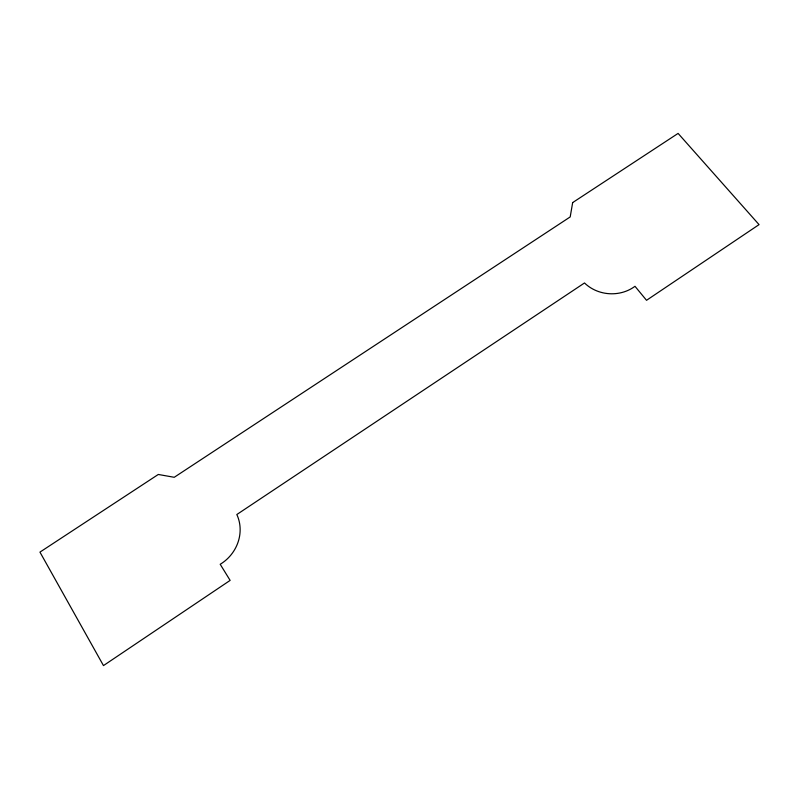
<?xml version="1.0" encoding="UTF-8"?>
<svg xmlns="http://www.w3.org/2000/svg" width="799" height="799" viewBox="0 0 799 799"><rect width="100%" height="100%" fill="white"/><g stroke="black" fill="none" stroke-linecap="round" stroke-linejoin="round"><path stroke-width="1.2" d="M572.653 202.596L570.196 216.928L174.242 477.293L158.292 474.466L39.95 552.119L103.471 665.597L230.132 580.394L220.204 564.284A38.821 36.025 -46.5 0 0 236.824 514.526L584.508 282.966A36.804 33.208 3.8 0 0 634.995 286.302L646.531 300.304L759.05 224.619L678.101 133.403L572.653 202.596"/></g></svg>
